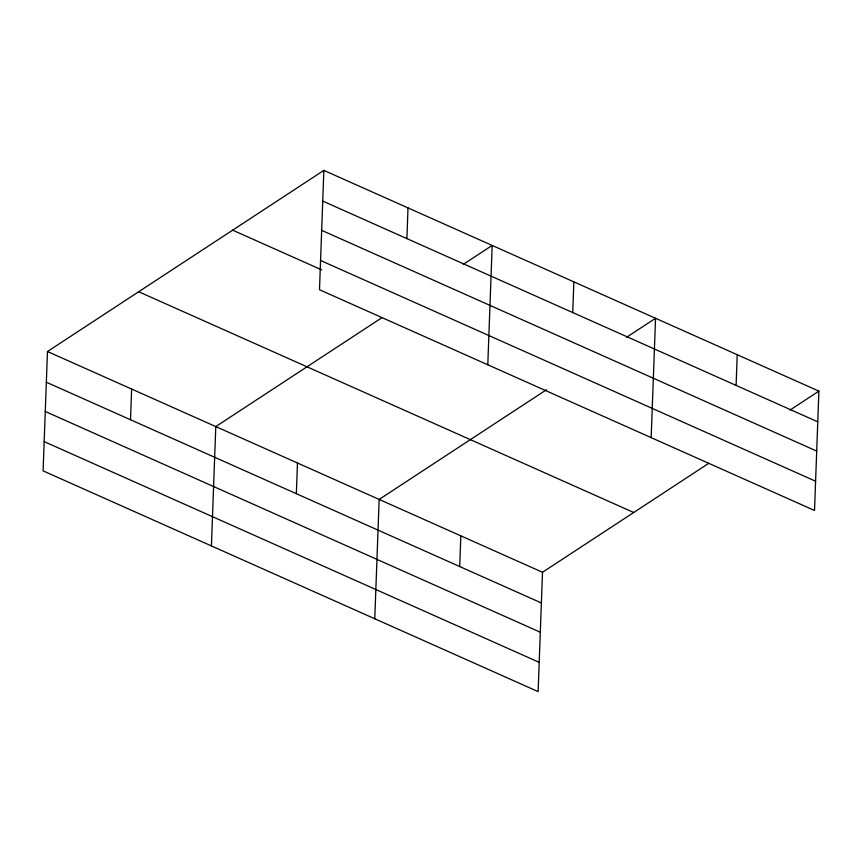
<?xml version="1.0" encoding="UTF-8"?>
<svg xmlns="http://www.w3.org/2000/svg" width="862" height="862" viewBox="0 0 862 862"><rect width="100%" height="100%" fill="white"/><g stroke="black" fill="none" stroke-linecap="round" stroke-linejoin="round"><path stroke-width="1.29" d="M323.864 170.385L319.49 289.729L814.525 510.476L818.9 391.132L323.864 170.385L47.475 351.524L43.1 470.867L538.136 691.615L542.51 572.271L708.672 463.368M130.507 419.751L131.627 389.053M211.416 545.926L215.791 426.582L381.952 317.679M296.345 493.7L297.465 463.002M374.776 618.776L379.151 499.421L546.433 389.786M406.896 238.612L408.017 207.914M459.705 566.549L460.836 535.852M487.795 364.777L492.18 245.433L463.26 264.386M572.734 312.561L573.855 281.863M651.166 437.627L655.54 318.283L626.62 337.236M736.094 385.4L737.215 354.702M789.98 410.086L818.9 391.132M322.733 201.083L817.779 421.83M321.666 230.337L816.702 451.085M320.556 260.475L815.592 481.222M232.654 230.165L321.688 269.86M138.685 291.744L633.721 512.491M47.475 351.524L542.51 572.271M46.354 382.222L541.39 602.969M45.277 411.476L540.312 632.223M44.177 441.624L539.213 662.361"/></g></svg>
